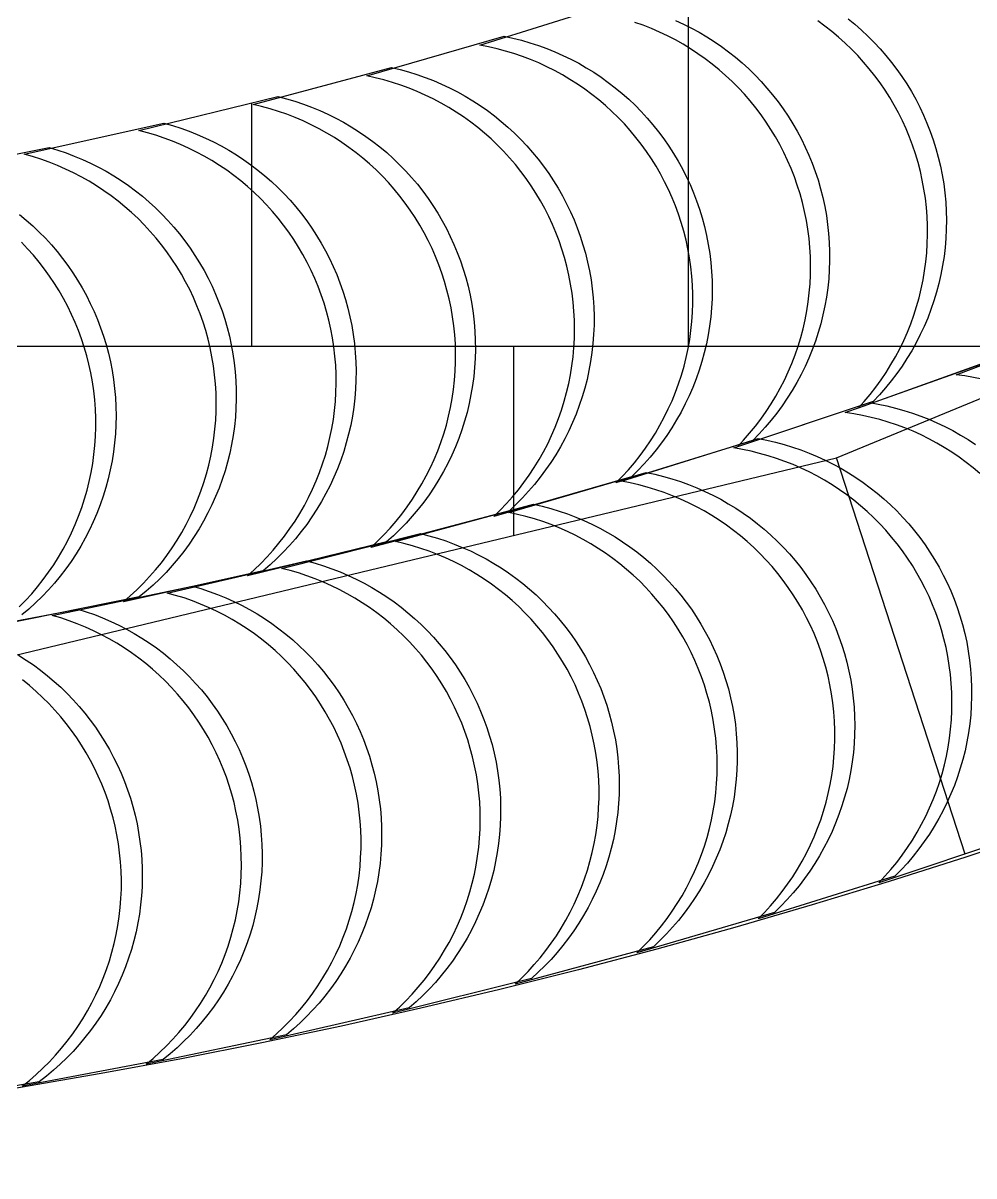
# Model space of a CAD drawing. Header units: metres. Extents: x -22.9 to 22.9, y -22.9 to 22.9.
# Drawn here: x 3.774 to 7.093, y -22.86 to -18.837 of the extents above; entities that cross this region are included whole.
import ezdxf

# ---------------------------------------------------------------- set-up
doc = ezdxf.new("R2010")
doc.units = ezdxf.units.M
for name, color, linetype in [('OBSERVED_CIRCULAR_SCAN', 3, 'Continuous'), ('SCAN_FOOTPRINTS', 5, 'Continuous'), ('TANK_BOUNDARY', 7, 'Continuous')]:
    doc.layers.add(name, color=color, linetype=linetype)

msp = doc.modelspace()

# ---------------------------------------------------------------- linework, layer by layer
at = {"layer": 'OBSERVED_CIRCULAR_SCAN'}
for p, q in [((6.096, -18.6859), (6.096, -19.9644)), ((6.6136, -20.3545), (9.7163, -19.0693)), ((4.572, -19.1157), (4.572, -19.9644)), ((-7.2942, -19.9644), (7.5553, -19.9644)), ((5.4864, -19.9644), (5.4864, -20.6251)), ((3.348, -21.1385), (6.6136, -20.3545)), ((7.0627, -21.7367), (6.6136, -20.3545))]:
    msp.add_line(p, q, dxfattribs=at)
at = {"layer": 'SCAN_FOOTPRINTS'}
for points in [[(6.0515, -18.8275), (6.0795, -18.8404), (6.107, -18.8542), (6.134, -18.8689), (6.1606, -18.8846), (6.1865, -18.9012), (6.2119, -18.9186), (6.2367, -18.9369), (6.2608, -18.956), (6.2843, -18.976), (6.307, -18.9967), (6.3291, -19.0182), (6.3504, -19.0404), (6.3709, -19.0634), (6.3906, -19.0871), (6.4095, -19.1114), (6.4276, -19.1363), (6.4448, -19.1618), (6.4611, -19.188), (6.4765, -19.2146), (6.491, -19.2418), (6.5045, -19.2694), (6.5171, -19.2975), (6.5288, -19.3261), (6.5394, -19.355), (6.5491, -19.3842), (6.558, -19.4147), (6.5658, -19.4455), (6.5725, -19.4766), (6.5781, -19.5079), (6.5827, -19.5393), (6.5861, -19.5709), (6.5884, -19.6026), (6.5895, -19.6344), (6.5896, -19.6662), (6.5885, -19.698), (6.5863, -19.7297), (6.583, -19.7613), (6.5786, -19.7928), (6.573, -19.8241), (6.5664, -19.8551), (6.5586, -19.886), (6.5498, -19.9165), (6.5399, -19.9467), (6.529, -19.9766), (6.517, -20.006), (6.504, -20.035), (6.4899, -20.0635), (6.4749, -20.0915), (6.4588, -20.119), (6.4419, -20.1458), (6.4239, -20.1721), (6.4051, -20.1977), (6.3854, -20.2226), (6.3648, -20.2468), (6.3433, -20.2703), (6.3211, -20.293), (5.8437, -20.4415), (5.8437, -20.4415), (5.8659, -20.4188), (5.8874, -20.3954), (5.908, -20.3712), (5.9277, -20.3462), (5.9465, -20.3206), (5.9644, -20.2944), (5.9814, -20.2675), (5.9974, -20.2401), (6.0125, -20.2121), (6.0265, -20.1835), (6.0396, -20.1546), (6.0516, -20.1251), (6.0625, -20.0953), (6.0724, -20.0651), (6.0812, -20.0345), (6.089, -20.0037), (6.0956, -19.9726), (6.1011, -19.9413), (6.1056, -19.9098), (6.1089, -19.8782), (6.1111, -19.8465), (6.1122, -19.8147), (6.1121, -19.783), (6.1109, -19.7512), (6.1087, -19.7195), (6.1052, -19.6879), (6.1007, -19.6564), (6.0951, -19.6251), (6.0884, -19.5941), (6.0805, -19.5633), (6.0716, -19.5328), (6.062, -19.5035), (6.0513, -19.4746), (6.0397, -19.4461), (6.0271, -19.418), (6.0136, -19.3904), (5.9991, -19.3632), (5.9837, -19.3365), (5.9674, -19.3104), (5.9502, -19.2849), (5.9321, -19.2599), (5.9132, -19.2356), (5.8935, -19.212), (5.873, -19.189), (5.8517, -19.1668), (5.8296, -19.1453), (5.8068, -19.1245), (5.7834, -19.1046), (5.7593, -19.0855), (5.7345, -19.0672), (5.7091, -19.0497), (5.6831, -19.0332), (5.6566, -19.0175), (5.6296, -19.0028), (5.6021, -18.989), (5.5741, -18.9761), (5.5457, -18.9642), (5.5169, -18.9533), (5.4877, -18.9434), (5.4583, -18.9344), (5.4285, -18.9265), (5.3985, -18.9196), (5.3683, -18.9138), (5.8457, -18.7652)], [(6.6538, -18.8217), (6.6777, -18.8411), (6.7009, -18.8614), (6.7234, -18.8824), (6.7451, -18.9042), (6.7661, -18.9267), (6.7863, -18.95), (6.8057, -18.9739), (6.8243, -18.9984), (6.842, -19.0236), (6.8589, -19.0494), (6.8748, -19.0757), (6.8899, -19.1026), (6.904, -19.13), (6.9172, -19.1578), (6.9294, -19.1861), (6.9406, -19.2147), (6.9509, -19.2438), (6.9604, -19.2741), (6.9689, -19.3047), (6.9763, -19.3356), (6.9826, -19.3668), (6.9877, -19.3982), (6.9918, -19.4297), (6.9947, -19.4613), (6.9966, -19.4931), (6.9973, -19.5248), (6.9969, -19.5566), (6.9953, -19.5884), (6.9927, -19.6201), (6.9889, -19.6516), (6.984, -19.683), (6.978, -19.7142), (6.9709, -19.7452), (6.9628, -19.7759), (6.9535, -19.8063), (6.9432, -19.8364), (6.9318, -19.8661), (6.9194, -19.8953), (6.9059, -19.9241), (6.8914, -19.9524), (6.876, -19.9802), (6.8596, -20.0074), (6.8422, -20.0341), (6.8239, -20.0601), (6.8047, -20.0854), (6.7846, -20.11), (6.7637, -20.1339), (6.7419, -20.1571), (6.2677, -20.3155), (6.2677, -20.3155), (6.2894, -20.2924), (6.3104, -20.2685), (6.3305, -20.2438), (6.3497, -20.2185), (6.368, -20.1925), (6.3854, -20.1659), (6.4018, -20.1387), (6.4172, -20.1109), (6.4317, -20.0826), (6.4451, -20.0538), (6.4576, -20.0245), (6.4689, -19.9949), (6.4793, -19.9648), (6.4885, -19.9344), (6.4967, -19.9037), (6.5038, -19.8727), (6.5098, -19.8415), (6.5147, -19.8101), (6.5184, -19.7785), (6.5211, -19.7468), (6.5226, -19.7151), (6.5231, -19.6833), (6.5224, -19.6515), (6.5205, -19.6198), (6.5176, -19.5881), (6.5135, -19.5566), (6.5083, -19.5253), (6.5021, -19.4941), (6.4947, -19.4632), (6.4862, -19.4325), (6.4767, -19.4022), (6.4664, -19.3732), (6.4552, -19.3445), (6.443, -19.3163), (6.4298, -19.2884), (6.4157, -19.2611), (6.4006, -19.2342), (6.3846, -19.2079), (6.3678, -19.1821), (6.3501, -19.1569), (6.3315, -19.1323), (6.3121, -19.1084), (6.2919, -19.0852), (6.2709, -19.0627), (6.2491, -19.0409), (6.2266, -19.0198), (6.2035, -18.9996), (6.1796, -18.9801), (6.1551, -18.9615), (6.1299, -18.9437), (6.1042, -18.9268), (6.0779, -18.9108), (6.051, -18.8957), (6.0237, -18.8815), (5.9959, -18.8683), (5.9677, -18.856), (5.939, -18.8447), (5.91, -18.8344)], [(7.1598, -20.0125), (6.6889, -20.1808), (6.6889, -20.1808), (6.7102, -20.1571), (6.7307, -20.1328), (6.7503, -20.1078), (6.7689, -20.082), (6.7867, -20.0557), (6.8035, -20.0287), (6.8193, -20.0012), (6.8342, -19.9731), (6.8481, -19.9445), (6.8609, -19.9154), (6.8727, -19.8859), (6.8835, -19.856), (6.8932, -19.8257), (6.9018, -19.7951), (6.9094, -19.7642), (6.9158, -19.7331), (6.9212, -19.7018), (6.9254, -19.6703), (6.9285, -19.6386), (6.9305, -19.6069), (6.9314, -19.5751), (6.9311, -19.5433), (6.9298, -19.5116), (6.9273, -19.4799), (6.9237, -19.4483), (6.9189, -19.4169), (6.9131, -19.3856), (6.9062, -19.3546), (6.8982, -19.3239), (6.8891, -19.2934), (6.8789, -19.2633), (6.8681, -19.2345), (6.8562, -19.206), (6.8434, -19.178), (6.8297, -19.1505), (6.815, -19.1234), (6.7994, -19.0969), (6.7829, -19.0709), (6.7655, -19.0455), (6.7472, -19.0207), (6.7281, -18.9965), (6.7082, -18.973), (6.6876, -18.9502), (6.6661, -18.9281), (6.6439, -18.9068), (6.621, -18.8862), (6.5974, -18.8664), (6.5731, -18.8475), (6.5482, -18.8294)], [(3.3753, -19.369), (3.8655, -19.2708), (3.8655, -19.2708), (3.895, -19.2798), (3.9241, -19.2897), (3.9529, -19.3007), (3.9813, -19.3126), (4.0093, -19.3255), (4.0368, -19.3394), (4.0638, -19.3541), (4.0903, -19.3698), (4.1162, -19.3864), (4.1416, -19.4039), (4.1663, -19.4222), (4.1904, -19.4414), (4.2138, -19.4614), (4.2366, -19.4821), (4.2586, -19.5037), (4.2799, -19.5259), (4.3003, -19.5489), (4.32, -19.5726), (4.3389, -19.5969), (4.3569, -19.6219), (4.3741, -19.6475), (4.3904, -19.6736), (4.4057, -19.7003), (4.4202, -19.7275), (4.4337, -19.7552), (4.4463, -19.7833), (4.4578, -19.8118), (4.4685, -19.8407), (4.4781, -19.87), (4.4867, -19.8995), (4.4943, -19.9294), (4.5008, -19.9595), (4.5065, -19.9907), (4.5111, -20.0222), (4.5146, -20.0538), (4.5169, -20.0855), (4.5181, -20.1172), (4.5183, -20.149), (4.5172, -20.1808), (4.5151, -20.2125), (4.5118, -20.2441), (4.5075, -20.2756), (4.502, -20.3069), (4.4954, -20.338), (4.4877, -20.3689), (4.479, -20.3994), (4.4692, -20.4296), (4.4583, -20.4595), (4.4463, -20.489), (4.4333, -20.518), (4.4194, -20.5465), (4.4044, -20.5746), (4.3884, -20.602), (4.3715, -20.6289), (4.3536, -20.6552), (4.3348, -20.6809), (4.3151, -20.7058), (4.2946, -20.7301), (4.2732, -20.7536), (4.251, -20.7763), (4.228, -20.7983), (4.2042, -20.8194), (4.1797, -20.8396), (3.6895, -20.9378)], [(3.7614, -19.5047), (3.785, -19.5244), (3.8081, -19.5448), (3.8304, -19.5661), (3.8519, -19.588), (3.8727, -19.6107), (3.8927, -19.6342), (3.9119, -19.6582), (3.9303, -19.683), (3.9478, -19.7083), (3.9644, -19.7342), (3.9801, -19.7607), (3.9949, -19.7877), (4.0088, -19.8152), (4.0218, -19.8431), (4.0337, -19.8715), (4.0447, -19.9002), (4.0547, -19.9294), (4.0637, -19.9588), (4.0717, -19.9886), (4.0787, -20.0186), (4.0846, -20.0488), (4.0897, -20.0802), (4.0936, -20.1117), (4.0964, -20.1434), (4.0981, -20.1751), (4.0987, -20.2069), (4.0981, -20.2387), (4.0964, -20.2704), (4.0936, -20.3021), (4.0897, -20.3336), (4.0847, -20.365), (4.0786, -20.3962), (4.0713, -20.4271), (4.063, -20.4578), (4.0536, -20.4882), (4.0432, -20.5182), (4.0317, -20.5478), (4.0191, -20.577), (4.0055, -20.6058), (3.991, -20.634), (3.9754, -20.6617), (3.9588, -20.6889), (3.9414, -20.7154), (3.9229, -20.7413), (3.9036, -20.7666), (3.8834, -20.7911), (3.8624, -20.8149), (3.8405, -20.838), (3.8178, -20.8603), (3.7944, -20.8817), (3.7702, -20.9023)], [(3.7607, -20.8745), (3.7829, -20.8518), (3.8043, -20.8283), (3.8249, -20.804), (3.8445, -20.7791), (3.8633, -20.7534), (3.8812, -20.7271), (3.8981, -20.7002), (3.9141, -20.6727), (3.9291, -20.6447), (3.9431, -20.6162), (3.9561, -20.5872), (3.968, -20.5577), (3.9789, -20.5278), (3.9887, -20.4976), (3.9975, -20.467), (4.0052, -20.4362), (4.0117, -20.4051), (4.0172, -20.3738), (4.0216, -20.3423), (4.0248, -20.3107), (4.027, -20.279), (4.028, -20.2472), (4.0279, -20.2154), (4.0266, -20.1837), (4.0243, -20.152), (4.0208, -20.1204), (4.0162, -20.0889), (4.0106, -20.0576), (4.004, -20.0276), (3.9964, -19.9977), (3.9878, -19.9681), (3.9782, -19.9389), (3.9676, -19.91), (3.956, -19.8814), (3.9434, -19.8533), (3.9299, -19.8257), (3.9155, -19.7985), (3.9001, -19.7718), (3.8838, -19.7457), (3.8667, -19.7201), (3.8486, -19.6951), (3.8298, -19.6708), (3.8101, -19.6471), (3.7896, -19.6241), (3.7683, -19.6018)], [(7.1218, -20.0796), (7.0917, -20.0734), (7.0613, -20.0683), (7.0308, -20.0642), (7.4987, -19.8879)], [(7.1141, -20.4087), (7.0905, -20.3889), (7.0663, -20.3699), (7.0414, -20.3517), (7.016, -20.3344), (6.9899, -20.318), (6.9633, -20.3025), (6.9362, -20.2879), (6.9086, -20.2742), (6.8806, -20.2615), (6.8521, -20.2498), (6.8233, -20.239), (6.7941, -20.2292), (6.7645, -20.2204), (6.7347, -20.2127), (6.7047, -20.206), (6.6744, -20.2003), (6.644, -20.1956), (7.1152, -20.0284)], [(7.2352, -21.6792), (6.7608, -21.8374), (6.7608, -21.8374), (6.7826, -21.8142), (6.8036, -21.7903), (6.8237, -21.7657), (6.8429, -21.7404), (6.8612, -21.7144), (6.8786, -21.6878), (6.8951, -21.6606), (6.9105, -21.6328), (6.925, -21.6045), (6.9385, -21.5757), (6.9509, -21.5465), (6.9623, -21.5168), (6.9727, -21.4868), (6.9819, -21.4564), (6.9901, -21.4257), (6.9973, -21.3947), (7.0033, -21.3635), (7.0082, -21.3321), (7.012, -21.3005), (7.0146, -21.2688), (7.0162, -21.2371), (7.0166, -21.2053), (7.016, -21.1735), (7.0141, -21.1418), (7.0112, -21.1101), (7.0072, -21.0786), (7.002, -21.0472), (6.9958, -21.0161), (6.9884, -20.9852), (6.98, -20.9545), (6.9704, -20.9242), (6.9602, -20.8951), (6.949, -20.8665), (6.9368, -20.8382), (6.9236, -20.8104), (6.9095, -20.783), (6.8945, -20.7561), (6.8785, -20.7298), (6.8617, -20.704), (6.844, -20.6788), (6.8254, -20.6542), (6.806, -20.6303), (6.7858, -20.607), (6.7649, -20.5845), (6.7431, -20.5627), (6.7207, -20.5416), (6.6975, -20.5214), (6.6736, -20.5019), (6.6491, -20.4833), (6.624, -20.4655), (6.5982, -20.4486), (6.572, -20.4325), (6.5451, -20.4174), (6.5178, -20.4032), (6.49, -20.39), (6.4618, -20.3777), (6.4331, -20.3663), (6.4041, -20.356), (6.3748, -20.3467), (6.3451, -20.3384), (6.3152, -20.331), (6.2851, -20.3248), (6.2547, -20.3195), (6.7291, -20.1614), (6.7291, -20.1614), (6.7594, -20.1666), (6.7896, -20.1729), (6.8195, -20.1802), (6.8491, -20.1885), (6.8785, -20.1979), (6.9075, -20.2082), (6.9361, -20.2195), (6.9643, -20.2318), (6.9921, -20.2451), (7.0195, -20.2592), (7.0463, -20.2744), (7.0726, -20.2904), (7.0983, -20.3073)], [(3.4735, -20.9747), (3.9647, -20.8816), (3.9647, -20.8816), (3.9941, -20.8909), (4.0231, -20.9011), (4.0518, -20.9124), (4.08, -20.9246), (4.1079, -20.9378), (4.1352, -20.9519), (4.1621, -20.967), (4.1884, -20.983), (4.2142, -20.9998), (4.2393, -21.0176), (4.2639, -21.0361), (4.2878, -21.0556), (4.311, -21.0758), (4.3336, -21.0968), (4.3553, -21.1185), (4.3764, -21.141), (4.3966, -21.1642), (4.4161, -21.1881), (4.4347, -21.2126), (4.4525, -21.2378), (4.4694, -21.2635), (4.4854, -21.2898), (4.5005, -21.3167), (4.5146, -21.344), (4.5278, -21.3718), (4.5401, -21.4), (4.5514, -21.4287), (4.5617, -21.4577), (4.571, -21.4871), (4.5793, -21.5167), (4.5866, -21.5466), (4.5929, -21.5768), (4.5982, -21.6081), (4.6025, -21.6396), (4.6056, -21.6712), (4.6077, -21.703), (4.6086, -21.7347), (4.6083, -21.7665), (4.607, -21.7983), (4.6045, -21.83), (4.6009, -21.8616), (4.5963, -21.893), (4.5905, -21.9243), (4.5836, -21.9553), (4.5756, -21.986), (4.5665, -22.0165), (4.5563, -22.0466), (4.5451, -22.0764), (4.5329, -22.1057), (4.5196, -22.1346), (4.5053, -22.163), (4.4901, -22.1909), (4.4738, -22.2182), (4.4566, -22.2449), (4.4385, -22.271), (4.4194, -22.2965), (4.3995, -22.3212), (4.3787, -22.3452), (4.357, -22.3685), (4.3346, -22.391), (4.3114, -22.4127), (4.2874, -22.4336), (4.2627, -22.4536), (3.7714, -22.5467)], [(3.7585, -21.0431), (3.7845, -21.0596), (3.8099, -21.0769), (3.8347, -21.0951), (3.8589, -21.1142), (3.8825, -21.134), (3.9053, -21.1547), (3.9274, -21.1761), (3.9488, -21.1983), (3.9694, -21.2212), (3.9892, -21.2448), (4.0082, -21.269), (4.0263, -21.2939), (4.0436, -21.3194), (4.06, -21.3455), (4.0755, -21.3721), (4.0901, -21.3992), (4.1037, -21.4268), (4.1164, -21.4549), (4.1281, -21.4833), (4.1389, -21.5122), (4.1486, -21.5414), (4.1573, -21.5709), (4.1651, -21.6007), (4.1718, -21.6308), (4.1774, -21.6611), (4.1822, -21.6925), (4.1859, -21.7241), (4.1884, -21.7557), (4.1898, -21.7875), (4.1901, -21.8193), (4.1893, -21.8511), (4.1873, -21.8828), (4.1842, -21.9144), (4.1801, -21.9459), (4.1748, -21.9773), (4.1684, -22.0084), (4.1609, -22.0393), (4.1523, -22.0699), (4.1426, -22.1002), (4.1319, -22.1301), (4.1201, -22.1596), (4.1073, -22.1887), (4.0935, -22.2173), (4.0787, -22.2455), (4.0629, -22.273), (4.0461, -22.3), (4.0284, -22.3264), (4.0097, -22.3522), (3.9902, -22.3773), (3.9698, -22.4016), (3.9485, -22.4253), (3.9265, -22.4481), (3.9036, -22.4702), (3.88, -22.4914), (3.8556, -22.5118), (3.8305, -22.5314), (3.3376, -22.615)], [(3.7714, -22.5467), (3.7961, -22.5267), (3.8201, -22.5059), (3.8433, -22.4842), (3.8658, -22.4617), (3.8874, -22.4384), (3.9082, -22.4143), (3.9282, -22.3896), (3.9472, -22.3641), (3.9654, -22.338), (3.9826, -22.3113), (3.9988, -22.284), (4.0141, -22.2561), (4.0284, -22.2277), (4.0416, -22.1988), (4.0539, -22.1695), (4.0651, -22.1398), (4.0752, -22.1096), (4.0843, -22.0792), (4.0923, -22.0484), (4.0992, -22.0174), (4.105, -21.9861), (4.1097, -21.9547), (4.1133, -21.9231), (4.1157, -21.8914), (4.1171, -21.8597), (4.1173, -21.8279), (4.1164, -21.7961), (4.1144, -21.7644), (4.1112, -21.7327), (4.107, -21.7012), (4.1016, -21.6699), (4.0954, -21.6398), (4.0881, -21.6098), (4.0798, -21.5802), (4.0705, -21.5508), (4.0602, -21.5218), (4.0489, -21.4932), (4.0366, -21.4649), (4.0234, -21.4371), (4.0092, -21.4098), (3.9941, -21.3829), (3.9781, -21.3566), (3.9612, -21.3309), (3.9434, -21.3057), (3.9248, -21.2812), (3.9054, -21.2573), (3.8851, -21.2341), (3.8641, -21.2117), (3.8423, -21.1899), (3.8198, -21.1689), (3.7966, -21.1487), (3.7726, -21.1293)]]:
    msp.add_lwpolyline(points, dxfattribs=at)
for points in [[(5.454, -18.8828), (5.4841, -18.8893), (5.514, -18.8968), (5.5436, -18.9053), (5.5729, -18.9148), (5.6018, -18.9254), (5.6304, -18.9369), (5.6585, -18.9494), (5.6862, -18.9628), (5.7135, -18.9772), (5.7402, -18.9925), (5.7664, -19.0087), (5.792, -19.0258), (5.817, -19.0437), (5.8414, -19.0625), (5.8651, -19.0822), (5.8881, -19.1026), (5.9105, -19.1238), (5.9321, -19.1458), (5.9529, -19.1684), (5.9729, -19.1918), (5.9921, -19.2159), (6.0105, -19.2406), (6.0281, -19.2659), (6.0447, -19.2918), (6.0605, -19.3182), (6.0754, -19.3452), (6.0893, -19.3727), (6.1022, -19.4006), (6.1143, -19.429), (6.1253, -19.4577), (6.1353, -19.4868), (6.1444, -19.5162), (6.1526, -19.5469), (6.1598, -19.5779), (6.1659, -19.6091), (6.1709, -19.6405), (6.1748, -19.672), (6.1775, -19.7037), (6.1791, -19.7355), (6.1796, -19.7672), (6.179, -19.799), (6.1773, -19.8308), (6.1744, -19.8624), (6.1705, -19.894), (6.1654, -19.9253), (6.1592, -19.9565), (6.1519, -19.9874), (6.1435, -20.0181), (6.1341, -20.0485), (6.1236, -20.0785), (6.112, -20.1081), (6.0994, -20.1372), (6.0857, -20.166), (6.0711, -20.1942), (6.0555, -20.2219), (6.0389, -20.249), (6.0214, -20.2755), (6.0029, -20.3013), (5.9835, -20.3266), (5.9633, -20.3511), (5.9422, -20.3748), (5.9203, -20.3979), (5.8975, -20.4201), (5.4171, -20.5587), (5.4171, -20.5587), (5.4399, -20.5365), (5.4618, -20.5134), (5.4829, -20.4897), (5.5031, -20.4652), (5.5225, -20.4399), (5.541, -20.4141), (5.5585, -20.3876), (5.5751, -20.3604), (5.5907, -20.3328), (5.6053, -20.3046), (5.619, -20.2758), (5.6316, -20.2467), (5.6432, -20.2171), (5.6537, -20.1871), (5.6631, -20.1567), (5.6715, -20.126), (5.6788, -20.0951), (5.685, -20.0639), (5.6901, -20.0325), (5.694, -20.001), (5.6969, -19.9694), (5.6986, -19.9376), (5.6992, -19.9058), (5.6987, -19.8741), (5.6971, -19.8423), (5.6943, -19.8106), (5.6905, -19.7791), (5.6855, -19.7477), (5.6794, -19.7165), (5.6722, -19.6855), (5.664, -19.6548), (5.6549, -19.6254), (5.6449, -19.5963), (5.6339, -19.5675), (5.6218, -19.5392), (5.6089, -19.5113), (5.5949, -19.4838), (5.5801, -19.4568), (5.5643, -19.4304), (5.5477, -19.4045), (5.5301, -19.3792), (5.5117, -19.3545), (5.4925, -19.3304), (5.4725, -19.307), (5.4516, -19.2844), (5.4301, -19.2624), (5.4077, -19.2412), (5.3847, -19.2208), (5.361, -19.2011), (5.3366, -19.1823), (5.3116, -19.1644), (5.286, -19.1473), (5.2598, -19.1311), (5.233, -19.1158), (5.2058, -19.1014), (5.1781, -19.088), (5.15, -19.0755), (5.1214, -19.064), (5.0925, -19.0534), (5.0632, -19.0439), (5.0336, -19.0354), (5.0037, -19.0279), (4.9736, -19.0214), (5.454, -18.8828)], [(5.06, -18.9922), (5.09, -18.9993), (5.1197, -19.0074), (5.1491, -19.0165), (5.1782, -19.0267), (5.2069, -19.0378), (5.2352, -19.0499), (5.2631, -19.063), (5.2905, -19.077), (5.3174, -19.0919), (5.3438, -19.1078), (5.3697, -19.1245), (5.3949, -19.1422), (5.4195, -19.1606), (5.4435, -19.1799), (5.4668, -19.2001), (5.4895, -19.221), (5.5113, -19.2426), (5.5325, -19.265), (5.5528, -19.2881), (5.5724, -19.3119), (5.5911, -19.3364), (5.609, -19.3614), (5.626, -19.3871), (5.6421, -19.4134), (5.6573, -19.4401), (5.6716, -19.4674), (5.6849, -19.4952), (5.6973, -19.5233), (5.7087, -19.5519), (5.7192, -19.5809), (5.7286, -19.6102), (5.737, -19.6398), (5.7447, -19.6707), (5.7512, -19.7018), (5.7566, -19.7331), (5.761, -19.7646), (5.7642, -19.7962), (5.7663, -19.828), (5.7672, -19.8597), (5.7671, -19.8915), (5.7658, -19.9233), (5.7634, -19.955), (5.7599, -19.9866), (5.7553, -20.018), (5.7495, -20.0493), (5.7427, -20.0803), (5.7348, -20.1111), (5.7257, -20.1416), (5.7157, -20.1717), (5.7045, -20.2015), (5.6923, -20.2309), (5.6791, -20.2598), (5.6649, -20.2882), (5.6497, -20.3161), (5.6335, -20.3435), (5.6163, -20.3702), (5.5983, -20.3964), (5.5793, -20.4218), (5.5594, -20.4466), (5.5386, -20.4707), (5.517, -20.494), (5.4946, -20.5166), (5.4715, -20.5384), (4.9883, -20.6669), (4.9883, -20.6669), (5.0114, -20.6452), (5.0338, -20.6226), (5.0554, -20.5993), (5.0762, -20.5752), (5.0961, -20.5504), (5.1151, -20.5249), (5.1332, -20.4988), (5.1503, -20.472), (5.1665, -20.4447), (5.1817, -20.4168), (5.1959, -20.3883), (5.2092, -20.3594), (5.2213, -20.3301), (5.2325, -20.3003), (5.2426, -20.2702), (5.2516, -20.2397), (5.2595, -20.2089), (5.2663, -20.1779), (5.2721, -20.1466), (5.2767, -20.1151), (5.2802, -20.0835), (5.2826, -20.0519), (5.2839, -20.0201), (5.284, -19.9883), (5.2831, -19.9565), (5.281, -19.9248), (5.2778, -19.8932), (5.2734, -19.8617), (5.268, -19.8304), (5.2615, -19.7993), (5.2538, -19.7684), (5.2454, -19.7388), (5.236, -19.7095), (5.2256, -19.6805), (5.2141, -19.6519), (5.2017, -19.6237), (5.1884, -19.596), (5.1741, -19.5687), (5.1589, -19.5419), (5.1428, -19.5157), (5.1258, -19.49), (5.1079, -19.4649), (5.0892, -19.4405), (5.0696, -19.4167), (5.0493, -19.3936), (5.0282, -19.3712), (5.0063, -19.3495), (4.9837, -19.3286), (4.9603, -19.3085), (4.9364, -19.2892), (4.9117, -19.2707), (4.8865, -19.2531), (4.8606, -19.2364), (4.8342, -19.2205), (4.8073, -19.2056), (4.7799, -19.1915), (4.752, -19.1785), (4.7237, -19.1664), (4.695, -19.1552), (4.6659, -19.1451), (4.6365, -19.136), (4.6068, -19.1278), (4.5768, -19.1207), (5.06, -18.9922)], [(4.6638, -19.0933), (4.6936, -19.101), (4.7232, -19.1098), (4.7524, -19.1195), (4.7812, -19.1303), (4.8097, -19.142), (4.8378, -19.1547), (4.8654, -19.1683), (4.8925, -19.1829), (4.9191, -19.1984), (4.9452, -19.2148), (4.9706, -19.2321), (4.9955, -19.2502), (5.0198, -19.2692), (5.0433, -19.289), (5.0662, -19.3096), (5.0884, -19.331), (5.1098, -19.3531), (5.1305, -19.376), (5.1504, -19.3995), (5.1694, -19.4237), (5.1876, -19.4485), (5.205, -19.4739), (5.2214, -19.5), (5.237, -19.5265), (5.2517, -19.5536), (5.2654, -19.5812), (5.2781, -19.6092), (5.2899, -19.6376), (5.3008, -19.6665), (5.3106, -19.6957), (5.3194, -19.7252), (5.3272, -19.755), (5.3342, -19.786), (5.3401, -19.8172), (5.3449, -19.8486), (5.3485, -19.8802), (5.3511, -19.9119), (5.3525, -19.9436), (5.3528, -19.9754), (5.352, -20.0072), (5.3501, -20.0389), (5.347, -20.0706), (5.3428, -20.1021), (5.3376, -20.1334), (5.3312, -20.1646), (5.3237, -20.1954), (5.3151, -20.2261), (5.3055, -20.2563), (5.2948, -20.2863), (5.283, -20.3158), (5.2702, -20.3449), (5.2564, -20.3735), (5.2416, -20.4017), (5.2258, -20.4292), (5.209, -20.4562), (5.1913, -20.4826), (5.1727, -20.5084), (5.1532, -20.5335), (5.1328, -20.5579), (5.1116, -20.5815), (5.0895, -20.6044), (5.0666, -20.6265), (5.043, -20.6477), (4.5572, -20.7662), (4.5572, -20.7662), (4.5809, -20.745), (4.6037, -20.7229), (4.6258, -20.7), (4.647, -20.6764), (4.6674, -20.652), (4.687, -20.6269), (4.7056, -20.6011), (4.7233, -20.5747), (4.7401, -20.5477), (4.7559, -20.5201), (4.7707, -20.492), (4.7845, -20.4634), (4.7973, -20.4343), (4.809, -20.4048), (4.8197, -20.3748), (4.8294, -20.3445), (4.8379, -20.3139), (4.8454, -20.283), (4.8518, -20.2519), (4.8571, -20.2206), (4.8613, -20.1891), (4.8643, -20.1574), (4.8662, -20.1257), (4.8671, -20.0939), (4.8668, -20.0621), (4.8653, -20.0304), (4.8628, -19.9987), (4.8591, -19.9671), (4.8543, -19.9357), (4.8484, -19.9045), (4.8415, -19.8734), (4.8336, -19.8437), (4.8248, -19.8142), (4.815, -19.785), (4.8042, -19.7561), (4.7924, -19.7277), (4.7796, -19.6997), (4.7659, -19.6721), (4.7512, -19.645), (4.7357, -19.6185), (4.7192, -19.5924), (4.7019, -19.567), (4.6836, -19.5422), (4.6646, -19.518), (4.6447, -19.4944), (4.6241, -19.4716), (4.6026, -19.4495), (4.5805, -19.4281), (4.5576, -19.4075), (4.534, -19.3877), (4.5098, -19.3687), (4.4849, -19.3506), (4.4594, -19.3333), (4.4333, -19.3169), (4.4067, -19.3014), (4.3796, -19.2868), (4.352, -19.2732), (4.3239, -19.2605), (4.2955, -19.2488), (4.2666, -19.238), (4.2374, -19.2283), (4.2079, -19.2195), (4.1781, -19.2118), (4.6638, -19.0933)], [(4.2656, -19.1862), (4.2952, -19.1946), (4.3246, -19.2039), (4.3536, -19.2143), (4.3822, -19.2256), (4.4104, -19.2379), (4.4382, -19.2512), (4.4655, -19.2654), (4.4923, -19.2806), (4.5186, -19.2966), (4.5443, -19.3135), (4.5695, -19.3313), (4.594, -19.35), (4.6178, -19.3695), (4.641, -19.3898), (4.6634, -19.4108), (4.6851, -19.4327), (4.7061, -19.4552), (4.7263, -19.4785), (4.7457, -19.5024), (4.7642, -19.527), (4.7819, -19.5522), (4.7987, -19.578), (4.8146, -19.6044), (4.8296, -19.6313), (4.8437, -19.6586), (4.8569, -19.6865), (4.869, -19.7148), (4.8802, -19.7434), (4.8905, -19.7725), (4.8997, -19.8019), (4.9079, -19.8316), (4.9151, -19.8615), (4.9214, -19.8926), (4.9267, -19.924), (4.9308, -19.9555), (4.9338, -19.9872), (4.9357, -20.0189), (4.9364, -20.0507), (4.9361, -20.0825), (4.9346, -20.1142), (4.932, -20.1459), (4.9283, -20.1775), (4.9235, -20.2089), (4.9176, -20.2401), (4.9105, -20.2711), (4.9024, -20.3018), (4.8932, -20.3323), (4.8829, -20.3623), (4.8716, -20.392), (4.8592, -20.4213), (4.8458, -20.4501), (4.8314, -20.4785), (4.816, -20.5063), (4.7997, -20.5335), (4.7824, -20.5602), (4.7641, -20.5862), (4.7449, -20.6116), (4.7249, -20.6362), (4.704, -20.6602), (4.6823, -20.6834), (4.6597, -20.7058), (4.6364, -20.7274), (4.6124, -20.7482), (4.1242, -20.8565), (4.1242, -20.8565), (4.1483, -20.8358), (4.1716, -20.8142), (4.1942, -20.7918), (4.2159, -20.7686), (4.2368, -20.7446), (4.2568, -20.7199), (4.276, -20.6946), (4.2942, -20.6685), (4.3116, -20.6419), (4.3279, -20.6146), (4.3433, -20.5868), (4.3577, -20.5585), (4.3711, -20.5297), (4.3835, -20.5004), (4.3948, -20.4707), (4.4051, -20.4406), (4.4143, -20.4102), (4.4224, -20.3795), (4.4294, -20.3485), (4.4354, -20.3172), (4.4402, -20.2858), (4.4439, -20.2542), (4.4465, -20.2226), (4.448, -20.1908), (4.4483, -20.159), (4.4476, -20.1273), (4.4457, -20.0955), (4.4427, -20.0639), (4.4385, -20.0324), (4.4333, -20.001), (4.427, -19.9699), (4.4198, -19.9399), (4.4116, -19.9102), (4.4024, -19.8809), (4.3921, -19.8518), (4.3809, -19.8231), (4.3687, -19.7948), (4.3556, -19.767), (4.3415, -19.7396), (4.3265, -19.7127), (4.3106, -19.6864), (4.2938, -19.6606), (4.2761, -19.6354), (4.2575, -19.6108), (4.2382, -19.5869), (4.218, -19.5636), (4.197, -19.541), (4.1753, -19.5192), (4.1528, -19.4981), (4.1297, -19.4779), (4.1058, -19.4584), (4.0813, -19.4397), (4.0562, -19.4219), (4.0305, -19.405), (4.0042, -19.3889), (3.9774, -19.3738), (3.9501, -19.3596), (3.9223, -19.3463), (3.8941, -19.334), (3.8655, -19.3226), (3.8365, -19.3123), (3.8071, -19.3029), (3.7775, -19.2946), (4.2656, -19.1862)], [(6.3404, -20.2869), (6.3707, -20.2928), (6.4007, -20.2996), (6.4305, -20.3075), (6.46, -20.3164), (6.4891, -20.3263), (6.5179, -20.3372), (6.5463, -20.349), (6.5743, -20.3619), (6.6019, -20.3757), (6.6289, -20.3904), (6.6554, -20.406), (6.6814, -20.4225), (6.7068, -20.44), (6.7316, -20.4582), (6.7557, -20.4773), (6.7792, -20.4973), (6.802, -20.518), (6.8241, -20.5394), (6.8454, -20.5617), (6.8659, -20.5846), (6.8857, -20.6082), (6.9046, -20.6325), (6.9227, -20.6575), (6.9399, -20.683), (6.9562, -20.7091), (6.9717, -20.7357), (6.9862, -20.7629), (6.9998, -20.7905), (7.0124, -20.8186), (7.0241, -20.8471), (7.0347, -20.876), (7.0444, -20.9052), (7.0533, -20.9357), (7.0612, -20.9665), (7.068, -20.9976), (7.0736, -21.0289), (7.0782, -21.0603), (7.0816, -21.0919), (7.0839, -21.1236), (7.0851, -21.1554), (7.0852, -21.1872), (7.0842, -21.2189), (7.082, -21.2507), (7.0787, -21.2823), (7.0743, -21.3138), (7.0688, -21.3451), (7.0622, -21.3762), (7.0545, -21.407), (7.0457, -21.4375), (7.0358, -21.4678), (7.0249, -21.4976), (7.0129, -21.5271), (6.9999, -21.5561), (6.9859, -21.5846), (6.9709, -21.6126), (6.9549, -21.6401), (6.9379, -21.667), (6.92, -21.6932), (6.9012, -21.7188), (6.8815, -21.7438), (6.861, -21.768), (6.8395, -21.7915), (6.8173, -21.8142), (6.34, -21.9632), (6.34, -21.9632), (6.3623, -21.9405), (6.3837, -21.917), (6.4042, -21.8928), (6.424, -21.8679), (6.4428, -21.8422), (6.4607, -21.816), (6.4776, -21.7891), (6.4936, -21.7616), (6.5086, -21.7336), (6.5227, -21.7051), (6.5357, -21.6761), (6.5476, -21.6466), (6.5585, -21.6168), (6.5684, -21.5866), (6.5772, -21.556), (6.5849, -21.5252), (6.5915, -21.4941), (6.597, -21.4628), (6.6014, -21.4313), (6.6047, -21.3997), (6.6069, -21.368), (6.6079, -21.3362), (6.6078, -21.3044), (6.6066, -21.2726), (6.6043, -21.2409), (6.6009, -21.2093), (6.5963, -21.1779), (6.5907, -21.1466), (6.5839, -21.1155), (6.5761, -21.0847), (6.5671, -21.0542), (6.5574, -21.025), (6.5468, -20.9961), (6.5351, -20.9676), (6.5225, -20.9395), (6.5089, -20.9119), (6.4944, -20.8847), (6.479, -20.8581), (6.4626, -20.832), (6.4454, -20.8065), (6.4273, -20.7815), (6.4084, -20.7573), (6.3887, -20.7336), (6.3681, -20.7107), (6.3468, -20.6885), (6.3247, -20.667), (6.3019, -20.6463), (6.2785, -20.6263), (6.2543, -20.6072), (6.2295, -20.589), (6.2041, -20.5716), (6.1782, -20.555), (6.1516, -20.5394), (6.1246, -20.5247), (6.097, -20.5109), (6.0691, -20.4981), (6.0406, -20.4862), (6.0118, -20.4753), (5.9827, -20.4654), (5.9532, -20.4565), (5.9234, -20.4486), (5.8934, -20.4418), (5.8632, -20.4359), (6.3404, -20.2869)], [(5.9495, -20.405), (5.9796, -20.4114), (6.0095, -20.4188), (6.0391, -20.4273), (6.0684, -20.4368), (6.0974, -20.4472), (6.126, -20.4587), (6.1541, -20.4711), (6.1819, -20.4844), (6.2092, -20.4987), (6.2359, -20.514), (6.2621, -20.5301), (6.2878, -20.5471), (6.3129, -20.565), (6.3373, -20.5838), (6.3611, -20.6034), (6.3842, -20.6237), (6.4065, -20.6449), (6.4282, -20.6668), (6.4491, -20.6894), (6.4692, -20.7127), (6.4885, -20.7367), (6.5069, -20.7614), (6.5245, -20.7866), (6.5412, -20.8125), (6.5571, -20.8389), (6.572, -20.8658), (6.586, -20.8933), (6.599, -20.9212), (6.6111, -20.9495), (6.6222, -20.9782), (6.6323, -21.0073), (6.6414, -21.0367), (6.6498, -21.0674), (6.657, -21.0983), (6.6632, -21.1295), (6.6683, -21.1609), (6.6722, -21.1924), (6.675, -21.2241), (6.6768, -21.2558), (6.6773, -21.2876), (6.6768, -21.3194), (6.6752, -21.3511), (6.6724, -21.3828), (6.6685, -21.4144), (6.6635, -21.4457), (6.6574, -21.4769), (6.6502, -21.5079), (6.6419, -21.5386), (6.6325, -21.569), (6.6221, -21.599), (6.6106, -21.6286), (6.598, -21.6578), (6.5845, -21.6866), (6.5699, -21.7148), (6.5544, -21.7425), (6.5378, -21.7697), (6.5204, -21.7963), (6.502, -21.8222), (6.4827, -21.8474), (6.4625, -21.872), (6.4414, -21.8958), (6.4196, -21.9189), (6.3969, -21.9412), (5.9169, -22.081), (5.9169, -22.081), (5.9395, -22.0587), (5.9614, -22.0356), (5.9824, -22.0118), (6.0026, -21.9872), (6.0219, -21.962), (6.0403, -21.9361), (6.0578, -21.9095), (6.0743, -21.8824), (6.0899, -21.8546), (6.1044, -21.8264), (6.118, -21.7976), (6.1305, -21.7684), (6.142, -21.7388), (6.1524, -21.7088), (6.1618, -21.6784), (6.1701, -21.6477), (6.1773, -21.6168), (6.1834, -21.5856), (6.1884, -21.5542), (6.1923, -21.5226), (6.1951, -21.491), (6.1968, -21.4592), (6.1973, -21.4274), (6.1967, -21.3957), (6.195, -21.3639), (6.1922, -21.3323), (6.1882, -21.3007), (6.1832, -21.2693), (6.177, -21.2382), (6.1697, -21.2072), (6.1614, -21.1765), (6.1523, -21.1471), (6.1422, -21.118), (6.1311, -21.0893), (6.119, -21.061), (6.1059, -21.0331), (6.0919, -21.0057), (6.077, -20.9787), (6.0612, -20.9523), (6.0445, -20.9265), (6.0269, -20.9012), (6.0084, -20.8765), (5.9891, -20.8525), (5.969, -20.8292), (5.9481, -20.8066), (5.9265, -20.7847), (5.9041, -20.7635), (5.881, -20.7432), (5.8572, -20.7236), (5.8328, -20.7049), (5.8077, -20.687), (5.7821, -20.6699), (5.7559, -20.6538), (5.7291, -20.6386), (5.7018, -20.6243), (5.6741, -20.6109), (5.6459, -20.5985), (5.6173, -20.587), (5.5884, -20.5766), (5.5591, -20.5671), (5.5294, -20.5587), (5.4996, -20.5512), (5.4694, -20.5448), (5.9495, -20.405)], [(5.5563, -20.5156), (5.5863, -20.5225), (5.6161, -20.5305), (5.6455, -20.5396), (5.6746, -20.5496), (5.7034, -20.5606), (5.7318, -20.5726), (5.7597, -20.5855), (5.7872, -20.5994), (5.8142, -20.6143), (5.8406, -20.63), (5.8665, -20.6466), (5.8919, -20.6642), (5.9166, -20.6825), (5.9406, -20.7017), (5.964, -20.7218), (5.9867, -20.7426), (6.0087, -20.7641), (6.0299, -20.7865), (6.0504, -20.8095), (6.07, -20.8332), (6.0888, -20.8576), (6.1068, -20.8826), (6.1239, -20.9082), (6.1401, -20.9343), (6.1555, -20.961), (6.1699, -20.9883), (6.1833, -21.016), (6.1958, -21.0441), (6.2074, -21.0727), (6.2179, -21.1016), (6.2275, -21.1309), (6.236, -21.1604), (6.2438, -21.1913), (6.2504, -21.2223), (6.256, -21.2536), (6.2605, -21.2851), (6.2638, -21.3167), (6.266, -21.3484), (6.2671, -21.3802), (6.2671, -21.412), (6.266, -21.4437), (6.2637, -21.4755), (6.2603, -21.5071), (6.2558, -21.5385), (6.2502, -21.5698), (6.2435, -21.6009), (6.2357, -21.6317), (6.2268, -21.6622), (6.2169, -21.6924), (6.2058, -21.7222), (6.1938, -21.7516), (6.1807, -21.7806), (6.1666, -21.8091), (6.1515, -21.837), (6.1354, -21.8645), (6.1184, -21.8913), (6.1004, -21.9175), (6.0815, -21.9431), (6.0617, -21.968), (6.0411, -21.9921), (6.0196, -22.0155), (5.9973, -22.0382), (5.9742, -22.06), (5.4915, -22.1906), (5.4915, -22.1906), (5.5146, -22.1688), (5.5369, -22.1461), (5.5584, -22.1227), (5.5791, -22.0985), (5.5988, -22.0736), (5.6177, -22.0481), (5.6357, -22.0219), (5.6527, -21.995), (5.6688, -21.9676), (5.6839, -21.9396), (5.698, -21.9112), (5.7111, -21.8822), (5.7232, -21.8528), (5.7342, -21.823), (5.7442, -21.7928), (5.753, -21.7623), (5.7608, -21.7315), (5.7676, -21.7004), (5.7732, -21.6691), (5.7777, -21.6376), (5.781, -21.606), (5.7833, -21.5743), (5.7845, -21.5426), (5.7845, -21.5108), (5.7834, -21.479), (5.7812, -21.4473), (5.7778, -21.4157), (5.7734, -21.3842), (5.7678, -21.3529), (5.7611, -21.3218), (5.7534, -21.291), (5.7448, -21.2614), (5.7353, -21.2322), (5.7247, -21.2032), (5.7132, -21.1747), (5.7007, -21.1465), (5.6872, -21.1188), (5.6728, -21.0916), (5.6575, -21.0649), (5.6413, -21.0387), (5.6242, -21.0131), (5.6062, -20.9881), (5.5874, -20.9638), (5.5677, -20.9401), (5.5473, -20.917), (5.526, -20.8947), (5.5041, -20.8731), (5.4814, -20.8523), (5.458, -20.8323), (5.4339, -20.8131), (5.4092, -20.7947), (5.3839, -20.7772), (5.358, -20.7606), (5.3315, -20.7448), (5.3045, -20.73), (5.277, -20.7161), (5.2491, -20.7031), (5.2207, -20.6912), (5.192, -20.6801), (5.1629, -20.6701), (5.1334, -20.6611), (5.1037, -20.6531), (5.0737, -20.6461), (5.5563, -20.5156)], [(5.1611, -20.6185), (5.191, -20.6261), (5.2206, -20.6347), (5.2498, -20.6442), (5.2788, -20.6548), (5.3073, -20.6664), (5.3354, -20.6789), (5.3631, -20.6924), (5.3903, -20.7068), (5.417, -20.7222), (5.4432, -20.7384), (5.4688, -20.7555), (5.4937, -20.7736), (5.5181, -20.7924), (5.5418, -20.8121), (5.5648, -20.8325), (5.5871, -20.8538), (5.6086, -20.8758), (5.6294, -20.8985), (5.6494, -20.9219), (5.6686, -20.946), (5.687, -20.9707), (5.7045, -20.996), (5.7211, -21.022), (5.7368, -21.0484), (5.7516, -21.0754), (5.7655, -21.1029), (5.7784, -21.1309), (5.7904, -21.1593), (5.8013, -21.188), (5.8113, -21.2172), (5.8203, -21.2466), (5.8283, -21.2763), (5.8355, -21.3073), (5.8415, -21.3385), (5.8465, -21.3699), (5.8503, -21.4015), (5.8531, -21.4331), (5.8547, -21.4649), (5.8552, -21.4967), (5.8545, -21.5284), (5.8528, -21.5602), (5.8499, -21.5918), (5.8459, -21.6234), (5.8408, -21.6547), (5.8346, -21.6859), (5.8273, -21.7169), (5.8189, -21.7475), (5.8095, -21.7779), (5.7989, -21.8078), (5.7873, -21.8374), (5.7747, -21.8666), (5.7611, -21.8953), (5.7464, -21.9235), (5.7308, -21.9512), (5.7142, -21.9783), (5.6966, -22.0048), (5.6781, -22.0307), (5.6588, -22.0559), (5.6385, -22.0804), (5.6174, -22.1041), (5.5955, -22.1271), (5.5727, -22.1493), (5.5492, -22.1707), (5.0641, -22.292), (5.0641, -22.292), (5.0877, -22.2706), (5.1104, -22.2484), (5.1323, -22.2254), (5.1534, -22.2016), (5.1737, -22.1771), (5.1931, -22.1519), (5.2115, -22.1261), (5.2291, -22.0996), (5.2457, -22.0725), (5.2613, -22.0448), (5.276, -22.0166), (5.2896, -21.9879), (5.3023, -21.9587), (5.3139, -21.9291), (5.3244, -21.8991), (5.3339, -21.8688), (5.3422, -21.8381), (5.3496, -21.8072), (5.3558, -21.776), (5.3609, -21.7446), (5.3648, -21.7131), (5.3677, -21.6815), (5.3695, -21.6497), (5.3701, -21.6179), (5.3696, -21.5862), (5.368, -21.5544), (5.3653, -21.5227), (5.3614, -21.4912), (5.3565, -21.4598), (5.3504, -21.4286), (5.3432, -21.3976), (5.3353, -21.3679), (5.3263, -21.3384), (5.3163, -21.3093), (5.3053, -21.2805), (5.2933, -21.2522), (5.2804, -21.2242), (5.2665, -21.1967), (5.2517, -21.1697), (5.236, -21.1432), (5.2194, -21.1173), (5.2019, -21.092), (5.1835, -21.0673), (5.1644, -21.0432), (5.1444, -21.0198), (5.1236, -20.997), (5.102, -20.975), (5.0797, -20.9538), (5.0567, -20.9333), (5.033, -20.9137), (5.0087, -20.8948), (4.9837, -20.8768), (4.9581, -20.8597), (4.9319, -20.8434), (4.9052, -20.8281), (4.878, -20.8137), (4.8504, -20.8002), (4.8222, -20.7876), (4.7937, -20.7761), (4.7648, -20.7655), (4.7355, -20.7559), (4.7059, -20.7474), (4.6761, -20.7398), (5.1611, -20.6185)], [(4.764, -20.7139), (4.7937, -20.722), (4.8231, -20.7312), (4.8522, -20.7413), (4.8809, -20.7524), (4.9092, -20.7645), (4.9371, -20.7776), (4.9645, -20.7916), (4.9915, -20.8066), (5.0179, -20.8224), (5.0437, -20.8392), (5.069, -20.8568), (5.0936, -20.8753), (5.1176, -20.8946), (5.1409, -20.9147), (5.1635, -20.9356), (5.1854, -20.9573), (5.2065, -20.9797), (5.2269, -21.0028), (5.2464, -21.0266), (5.2651, -21.051), (5.283, -21.0761), (5.3, -21.1018), (5.3161, -21.128), (5.3313, -21.1548), (5.3456, -21.1821), (5.359, -21.2098), (5.3713, -21.238), (5.3828, -21.2666), (5.3932, -21.2956), (5.4026, -21.3249), (5.411, -21.3545), (5.4184, -21.3844), (5.425, -21.4155), (5.4305, -21.4468), (5.4348, -21.4783), (5.4381, -21.5099), (5.4402, -21.5416), (5.4412, -21.5734), (5.4411, -21.6052), (5.4398, -21.637), (5.4375, -21.6687), (5.434, -21.7002), (5.4294, -21.7317), (5.4237, -21.763), (5.4169, -21.794), (5.409, -21.8248), (5.4, -21.8553), (5.39, -21.8855), (5.3789, -21.9152), (5.3667, -21.9446), (5.3535, -21.9735), (5.3393, -22.002), (5.3241, -22.0299), (5.308, -22.0573), (5.2908, -22.084), (5.2728, -22.1102), (5.2538, -22.1357), (5.2339, -22.1605), (5.2132, -22.1846), (5.1917, -22.208), (5.1693, -22.2306), (5.1461, -22.2523), (5.1222, -22.2733), (4.6349, -22.3852), (4.6349, -22.3852), (4.6588, -22.3643), (4.682, -22.3425), (4.7043, -22.3199), (4.7259, -22.2966), (4.7466, -22.2725), (4.7665, -22.2476), (4.7855, -22.2221), (4.8035, -22.196), (4.8206, -22.1692), (4.8368, -22.1418), (4.852, -22.1139), (4.8662, -22.0855), (4.8794, -22.0565), (4.8915, -22.0272), (4.9026, -21.9974), (4.9127, -21.9672), (4.9217, -21.9367), (4.9296, -21.9059), (4.9364, -21.8749), (4.9421, -21.8436), (4.9467, -21.8122), (4.9502, -21.7806), (4.9525, -21.7489), (4.9538, -21.7171), (4.9539, -21.6853), (4.9529, -21.6536), (4.9508, -21.6219), (4.9475, -21.5902), (4.9432, -21.5587), (4.9377, -21.5274), (4.9311, -21.4963), (4.9237, -21.4664), (4.9153, -21.4368), (4.9059, -21.4075), (4.8954, -21.3785), (4.884, -21.3499), (4.8716, -21.3217), (4.8583, -21.294), (4.844, -21.2667), (4.8288, -21.2399), (4.8127, -21.2137), (4.7957, -21.188), (4.7778, -21.163), (4.7591, -21.1385), (4.7395, -21.1147), (4.7192, -21.0916), (4.6981, -21.0692), (4.6762, -21.0475), (4.6536, -21.0266), (4.6303, -21.0065), (4.6063, -20.9872), (4.5816, -20.9687), (4.5564, -20.9511), (4.5306, -20.9343), (4.5042, -20.9185), (4.4772, -20.9035), (4.4498, -20.8895), (4.4219, -20.8765), (4.3936, -20.8644), (4.3649, -20.8532), (4.3358, -20.8431), (4.3064, -20.8339), (4.2767, -20.8258), (4.764, -20.7139)], [(4.3652, -20.8016), (4.3947, -20.8103), (4.4239, -20.82), (4.4528, -20.8307), (4.4813, -20.8424), (4.5094, -20.855), (4.537, -20.8686), (4.5642, -20.8832), (4.5908, -20.8986), (4.6169, -20.915), (4.6424, -20.9322), (4.6673, -20.9503), (4.6916, -20.9693), (4.7152, -20.989), (4.7381, -21.0096), (4.7603, -21.0309), (4.7818, -21.053), (4.8025, -21.0758), (4.8224, -21.0993), (4.8414, -21.1235), (4.8597, -21.1483), (4.8771, -21.1737), (4.8936, -21.1997), (4.9092, -21.2263), (4.9239, -21.2533), (4.9376, -21.2809), (4.9504, -21.3089), (4.9623, -21.3373), (4.9732, -21.3661), (4.983, -21.3953), (4.9919, -21.4248), (4.9997, -21.4545), (5.0066, -21.4846), (5.0125, -21.5158), (5.0174, -21.5472), (5.0212, -21.5788), (5.0238, -21.6104), (5.0253, -21.6422), (5.0257, -21.674), (5.025, -21.7057), (5.0231, -21.7375), (5.0201, -21.7691), (5.016, -21.8006), (5.0108, -21.832), (5.0045, -21.8632), (4.9971, -21.8941), (4.9887, -21.9247), (4.9791, -21.955), (4.9685, -21.985), (4.9568, -22.0145), (4.9441, -22.0437), (4.9303, -22.0723), (4.9156, -22.1005), (4.8999, -22.1281), (4.8832, -22.1552), (4.8655, -22.1816), (4.847, -22.2074), (4.8275, -22.2326), (4.8072, -22.257), (4.786, -22.2807), (4.764, -22.3036), (4.7412, -22.3258), (4.7176, -22.3471), (4.6933, -22.3676), (4.204, -22.4701), (4.204, -22.4701), (4.2283, -22.4496), (4.2518, -22.4283), (4.2746, -22.4062), (4.2966, -22.3832), (4.3178, -22.3595), (4.3382, -22.3351), (4.3576, -22.31), (4.3762, -22.2842), (4.3938, -22.2577), (4.4105, -22.2307), (4.4262, -22.203), (4.441, -22.1749), (4.4547, -22.1462), (4.4674, -22.1171), (4.4791, -22.0875), (4.4897, -22.0576), (4.4993, -22.0273), (4.5078, -21.9966), (4.5152, -21.9657), (4.5215, -21.9346), (4.5267, -21.9032), (4.5308, -21.8717), (4.5337, -21.84), (4.5356, -21.8083), (4.5363, -21.7765), (4.5359, -21.7447), (4.5344, -21.713), (4.5318, -21.6813), (4.528, -21.6497), (4.5232, -21.6183), (4.5172, -21.5871), (4.5104, -21.5571), (4.5025, -21.5273), (4.4937, -21.4978), (4.4838, -21.4686), (4.4729, -21.4398), (4.4611, -21.4114), (4.4483, -21.3834), (4.4345, -21.3559), (4.4198, -21.3288), (4.4042, -21.3023), (4.3877, -21.2763), (4.3703, -21.2508), (4.3521, -21.226), (4.333, -21.2019), (4.3131, -21.1784), (4.2924, -21.1556), (4.2709, -21.1335), (4.2487, -21.1122), (4.2258, -21.0916), (4.2022, -21.0718), (4.1779, -21.0529), (4.153, -21.0348), (4.1275, -21.0175), (4.1014, -21.0012), (4.0748, -20.9857), (4.0476, -20.9712), (4.02, -20.9576), (3.9919, -20.9449), (3.9634, -20.9332), (3.9346, -20.9225), (3.9053, -20.9128), (3.8758, -20.9041), (4.3652, -20.8016)]]:
    msp.add_lwpolyline(points, close=True, dxfattribs=at)
at = {"layer": 'TANK_BOUNDARY'}
msp.add_circle((0, 0), 22.86, dxfattribs=at)

doc.saveas('drawing.dxf')
